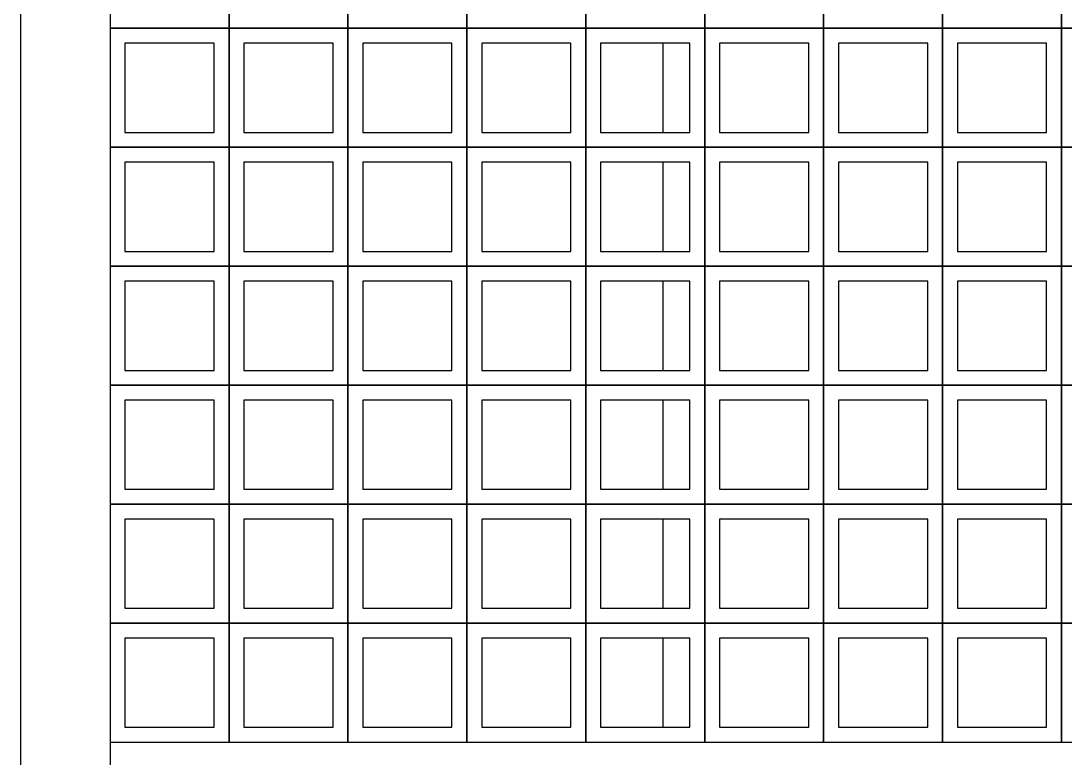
# Model space of a CAD drawing. Header units: millimetres. Extents: x -4228 to 27092, y -6721 to 984.
# Drawn here: x 7492.6 to 7668.2, y -6592.1 to -6468.2 of the extents above; entities that cross this region are included whole.
import ezdxf

# ---------------------------------------------------------------- set-up
doc = ezdxf.new("R2010")
doc.units = ezdxf.units.MM
doc.header["$LTSCALE"] = 50
doc.layers.add('cobogo', color=7, linetype='Continuous')
doc.layers.add('PAREDES3', color=2, linetype='Continuous')

msp = doc.modelspace()

# ---------------------------------------------------------------- linework, layer by layer
at = {"layer": 'cobogo', "color": 3, "linetype": 'Continuous', "lineweight": 30}
for points in [[(7507.6, -6469.46), (7527.6, -6469.46), (7527.6, -6449.46), (7507.6, -6449.46)], [(7507.6, -6469.46), (7527.6, -6469.46), (7527.6, -6449.46), (7507.6, -6449.46)], [(7507.6, -6469.46), (7527.6, -6469.46), (7527.6, -6449.46), (7507.6, -6449.46)], [(7507.6, -6469.46), (7527.6, -6469.46), (7527.6, -6449.46), (7507.6, -6449.46)], [(7527.6, -6469.46), (7547.6, -6469.46), (7547.6, -6449.46), (7527.6, -6449.46)], [(7527.6, -6469.46), (7547.6, -6469.46), (7547.6, -6449.46), (7527.6, -6449.46)], [(7527.6, -6469.46), (7547.6, -6469.46), (7547.6, -6449.46), (7527.6, -6449.46)], [(7527.6, -6469.46), (7547.6, -6469.46), (7547.6, -6449.46), (7527.6, -6449.46)], [(7547.6, -6469.46), (7567.6, -6469.46), (7567.6, -6449.46), (7547.6, -6449.46)], [(7547.6, -6469.46), (7567.6, -6469.46), (7567.6, -6449.46), (7547.6, -6449.46)], [(7547.6, -6469.46), (7567.6, -6469.46), (7567.6, -6449.46), (7547.6, -6449.46)], [(7547.6, -6469.46), (7567.6, -6469.46), (7567.6, -6449.46), (7547.6, -6449.46)], [(7567.6, -6469.46), (7587.6, -6469.46), (7587.6, -6449.46), (7567.6, -6449.46)], [(7567.6, -6469.46), (7587.6, -6469.46), (7587.6, -6449.46), (7567.6, -6449.46)], [(7567.6, -6469.46), (7587.6, -6469.46), (7587.6, -6449.46), (7567.6, -6449.46)], [(7567.6, -6469.46), (7587.6, -6469.46), (7587.6, -6449.46), (7567.6, -6449.46)], [(7587.6, -6469.46), (7607.6, -6469.46), (7607.6, -6449.46), (7587.6, -6449.46)], [(7587.6, -6469.46), (7607.6, -6469.46), (7607.6, -6449.46), (7587.6, -6449.46)], [(7587.6, -6469.46), (7607.6, -6469.46), (7607.6, -6449.46), (7587.6, -6449.46)], [(7587.6, -6469.46), (7607.6, -6469.46), (7607.6, -6449.46), (7587.6, -6449.46)], [(7607.6, -6469.46), (7627.6, -6469.46), (7627.6, -6449.46), (7607.6, -6449.46)], [(7607.6, -6469.46), (7627.6, -6469.46), (7627.6, -6449.46), (7607.6, -6449.46)], [(7607.6, -6469.46), (7627.6, -6469.46), (7627.6, -6449.46), (7607.6, -6449.46)], [(7607.6, -6469.46), (7627.6, -6469.46), (7627.6, -6449.46), (7607.6, -6449.46)], [(7627.6, -6469.46), (7647.6, -6469.46), (7647.6, -6449.46), (7627.6, -6449.46)], [(7627.6, -6469.46), (7647.6, -6469.46), (7647.6, -6449.46), (7627.6, -6449.46)], [(7627.6, -6469.46), (7647.6, -6469.46), (7647.6, -6449.46), (7627.6, -6449.46)], [(7627.6, -6469.46), (7647.6, -6469.46), (7647.6, -6449.46), (7627.6, -6449.46)], [(7647.6, -6469.46), (7667.6, -6469.46), (7667.6, -6449.46), (7647.6, -6449.46)], [(7647.6, -6469.46), (7667.6, -6469.46), (7667.6, -6449.46), (7647.6, -6449.46)], [(7647.6, -6469.46), (7667.6, -6469.46), (7667.6, -6449.46), (7647.6, -6449.46)], [(7647.6, -6469.46), (7667.6, -6469.46), (7667.6, -6449.46), (7647.6, -6449.46)], [(7667.6, -6469.46), (7687.6, -6469.46), (7687.6, -6449.46), (7667.6, -6449.46)], [(7667.6, -6469.46), (7687.6, -6469.46), (7687.6, -6449.46), (7667.6, -6449.46)], [(7667.6, -6469.46), (7687.6, -6469.46), (7687.6, -6449.46), (7667.6, -6449.46)], [(7667.6, -6469.46), (7687.6, -6469.46), (7687.6, -6449.46), (7667.6, -6449.46)], [(7507.6, -6489.46), (7527.6, -6489.46), (7527.6, -6469.46), (7507.6, -6469.46)], [(7507.6, -6489.46), (7527.6, -6489.46), (7527.6, -6469.46), (7507.6, -6469.46)], [(7507.6, -6489.46), (7527.6, -6489.46), (7527.6, -6469.46), (7507.6, -6469.46)], [(7507.6, -6489.46), (7527.6, -6489.46), (7527.6, -6469.46), (7507.6, -6469.46)], [(7527.6, -6489.46), (7547.6, -6489.46), (7547.6, -6469.46), (7527.6, -6469.46)], [(7527.6, -6489.46), (7547.6, -6489.46), (7547.6, -6469.46), (7527.6, -6469.46)], [(7527.6, -6489.46), (7547.6, -6489.46), (7547.6, -6469.46), (7527.6, -6469.46)], [(7527.6, -6489.46), (7547.6, -6489.46), (7547.6, -6469.46), (7527.6, -6469.46)], [(7547.6, -6489.46), (7567.6, -6489.46), (7567.6, -6469.46), (7547.6, -6469.46)], [(7547.6, -6489.46), (7567.6, -6489.46), (7567.6, -6469.46), (7547.6, -6469.46)], [(7547.6, -6489.46), (7567.6, -6489.46), (7567.6, -6469.46), (7547.6, -6469.46)], [(7547.6, -6489.46), (7567.6, -6489.46), (7567.6, -6469.46), (7547.6, -6469.46)], [(7567.6, -6489.46), (7587.6, -6489.46), (7587.6, -6469.46), (7567.6, -6469.46)], [(7567.6, -6489.46), (7587.6, -6489.46), (7587.6, -6469.46), (7567.6, -6469.46)], [(7567.6, -6489.46), (7587.6, -6489.46), (7587.6, -6469.46), (7567.6, -6469.46)], [(7567.6, -6489.46), (7587.6, -6489.46), (7587.6, -6469.46), (7567.6, -6469.46)], [(7587.6, -6489.46), (7607.6, -6489.46), (7607.6, -6469.46), (7587.6, -6469.46)], [(7587.6, -6489.46), (7607.6, -6489.46), (7607.6, -6469.46), (7587.6, -6469.46)], [(7587.6, -6489.46), (7607.6, -6489.46), (7607.6, -6469.46), (7587.6, -6469.46)], [(7587.6, -6489.46), (7607.6, -6489.46), (7607.6, -6469.46), (7587.6, -6469.46)], [(7607.6, -6489.46), (7627.6, -6489.46), (7627.6, -6469.46), (7607.6, -6469.46)], [(7607.6, -6489.46), (7627.6, -6489.46), (7627.6, -6469.46), (7607.6, -6469.46)], [(7607.6, -6489.46), (7627.6, -6489.46), (7627.6, -6469.46), (7607.6, -6469.46)], [(7607.6, -6489.46), (7627.6, -6489.46), (7627.6, -6469.46), (7607.6, -6469.46)], [(7627.6, -6489.46), (7647.6, -6489.46), (7647.6, -6469.46), (7627.6, -6469.46)], [(7627.6, -6489.46), (7647.6, -6489.46), (7647.6, -6469.46), (7627.6, -6469.46)], [(7627.6, -6489.46), (7647.6, -6489.46), (7647.6, -6469.46), (7627.6, -6469.46)], [(7627.6, -6489.46), (7647.6, -6489.46), (7647.6, -6469.46), (7627.6, -6469.46)], [(7647.6, -6489.46), (7667.6, -6489.46), (7667.6, -6469.46), (7647.6, -6469.46)], [(7647.6, -6489.46), (7667.6, -6489.46), (7667.6, -6469.46), (7647.6, -6469.46)], [(7647.6, -6489.46), (7667.6, -6489.46), (7667.6, -6469.46), (7647.6, -6469.46)], [(7647.6, -6489.46), (7667.6, -6489.46), (7667.6, -6469.46), (7647.6, -6469.46)], [(7667.6, -6489.46), (7687.6, -6489.46), (7687.6, -6469.46), (7667.6, -6469.46)], [(7667.6, -6489.46), (7687.6, -6489.46), (7687.6, -6469.46), (7667.6, -6469.46)], [(7667.6, -6489.46), (7687.6, -6489.46), (7687.6, -6469.46), (7667.6, -6469.46)], [(7667.6, -6489.46), (7687.6, -6489.46), (7687.6, -6469.46), (7667.6, -6469.46)], [(7507.6, -6509.46), (7527.6, -6509.46), (7527.6, -6489.46), (7507.6, -6489.46)], [(7507.6, -6509.46), (7527.6, -6509.46), (7527.6, -6489.46), (7507.6, -6489.46)], [(7507.6, -6509.46), (7527.6, -6509.46), (7527.6, -6489.46), (7507.6, -6489.46)], [(7507.6, -6509.46), (7527.6, -6509.46), (7527.6, -6489.46), (7507.6, -6489.46)], [(7527.6, -6509.46), (7547.6, -6509.46), (7547.6, -6489.46), (7527.6, -6489.46)], [(7527.6, -6509.46), (7547.6, -6509.46), (7547.6, -6489.46), (7527.6, -6489.46)], [(7527.6, -6509.46), (7547.6, -6509.46), (7547.6, -6489.46), (7527.6, -6489.46)], [(7527.6, -6509.46), (7547.6, -6509.46), (7547.6, -6489.46), (7527.6, -6489.46)], [(7547.6, -6509.46), (7567.6, -6509.46), (7567.6, -6489.46), (7547.6, -6489.46)], [(7547.6, -6509.46), (7567.6, -6509.46), (7567.6, -6489.46), (7547.6, -6489.46)], [(7547.6, -6509.46), (7567.6, -6509.46), (7567.6, -6489.46), (7547.6, -6489.46)], [(7547.6, -6509.46), (7567.6, -6509.46), (7567.6, -6489.46), (7547.6, -6489.46)], [(7567.6, -6509.46), (7587.6, -6509.46), (7587.6, -6489.46), (7567.6, -6489.46)], [(7567.6, -6509.46), (7587.6, -6509.46), (7587.6, -6489.46), (7567.6, -6489.46)], [(7567.6, -6509.46), (7587.6, -6509.46), (7587.6, -6489.46), (7567.6, -6489.46)], [(7567.6, -6509.46), (7587.6, -6509.46), (7587.6, -6489.46), (7567.6, -6489.46)], [(7587.6, -6509.46), (7607.6, -6509.46), (7607.6, -6489.46), (7587.6, -6489.46)], [(7587.6, -6509.46), (7607.6, -6509.46), (7607.6, -6489.46), (7587.6, -6489.46)], [(7587.6, -6509.46), (7607.6, -6509.46), (7607.6, -6489.46), (7587.6, -6489.46)], [(7587.6, -6509.46), (7607.6, -6509.46), (7607.6, -6489.46), (7587.6, -6489.46)], [(7607.6, -6509.46), (7627.6, -6509.46), (7627.6, -6489.46), (7607.6, -6489.46)], [(7607.6, -6509.46), (7627.6, -6509.46), (7627.6, -6489.46), (7607.6, -6489.46)], [(7607.6, -6509.46), (7627.6, -6509.46), (7627.6, -6489.46), (7607.6, -6489.46)], [(7607.6, -6509.46), (7627.6, -6509.46), (7627.6, -6489.46), (7607.6, -6489.46)], [(7627.6, -6509.46), (7647.6, -6509.46), (7647.6, -6489.46), (7627.6, -6489.46)], [(7627.6, -6509.46), (7647.6, -6509.46), (7647.6, -6489.46), (7627.6, -6489.46)], [(7627.6, -6509.46), (7647.6, -6509.46), (7647.6, -6489.46), (7627.6, -6489.46)], [(7627.6, -6509.46), (7647.6, -6509.46), (7647.6, -6489.46), (7627.6, -6489.46)], [(7647.6, -6509.46), (7667.6, -6509.46), (7667.6, -6489.46), (7647.6, -6489.46)], [(7647.6, -6509.46), (7667.6, -6509.46), (7667.6, -6489.46), (7647.6, -6489.46)], [(7647.6, -6509.46), (7667.6, -6509.46), (7667.6, -6489.46), (7647.6, -6489.46)], [(7647.6, -6509.46), (7667.6, -6509.46), (7667.6, -6489.46), (7647.6, -6489.46)], [(7667.6, -6509.46), (7687.6, -6509.46), (7687.6, -6489.46), (7667.6, -6489.46)], [(7667.6, -6509.46), (7687.6, -6509.46), (7687.6, -6489.46), (7667.6, -6489.46)], [(7667.6, -6509.46), (7687.6, -6509.46), (7687.6, -6489.46), (7667.6, -6489.46)], [(7667.6, -6509.46), (7687.6, -6509.46), (7687.6, -6489.46), (7667.6, -6489.46)], [(7507.6, -6529.46), (7527.6, -6529.46), (7527.6, -6509.46), (7507.6, -6509.46)], [(7507.6, -6529.46), (7527.6, -6529.46), (7527.6, -6509.46), (7507.6, -6509.46)], [(7507.6, -6529.46), (7527.6, -6529.46), (7527.6, -6509.46), (7507.6, -6509.46)], [(7507.6, -6529.46), (7527.6, -6529.46), (7527.6, -6509.46), (7507.6, -6509.46)], [(7527.6, -6529.46), (7547.6, -6529.46), (7547.6, -6509.46), (7527.6, -6509.46)], [(7527.6, -6529.46), (7547.6, -6529.46), (7547.6, -6509.46), (7527.6, -6509.46)], [(7527.6, -6529.46), (7547.6, -6529.46), (7547.6, -6509.46), (7527.6, -6509.46)], [(7527.6, -6529.46), (7547.6, -6529.46), (7547.6, -6509.46), (7527.6, -6509.46)], [(7547.6, -6529.46), (7567.6, -6529.46), (7567.6, -6509.46), (7547.6, -6509.46)], [(7547.6, -6529.46), (7567.6, -6529.46), (7567.6, -6509.46), (7547.6, -6509.46)], [(7547.6, -6529.46), (7567.6, -6529.46), (7567.6, -6509.46), (7547.6, -6509.46)], [(7547.6, -6529.46), (7567.6, -6529.46), (7567.6, -6509.46), (7547.6, -6509.46)], [(7567.6, -6529.46), (7587.6, -6529.46), (7587.6, -6509.46), (7567.6, -6509.46)], [(7567.6, -6529.46), (7587.6, -6529.46), (7587.6, -6509.46), (7567.6, -6509.46)], [(7567.6, -6529.46), (7587.6, -6529.46), (7587.6, -6509.46), (7567.6, -6509.46)], [(7567.6, -6529.46), (7587.6, -6529.46), (7587.6, -6509.46), (7567.6, -6509.46)], [(7587.6, -6529.46), (7607.6, -6529.46), (7607.6, -6509.46), (7587.6, -6509.46)], [(7587.6, -6529.46), (7607.6, -6529.46), (7607.6, -6509.46), (7587.6, -6509.46)], [(7587.6, -6529.46), (7607.6, -6529.46), (7607.6, -6509.46), (7587.6, -6509.46)], [(7587.6, -6529.46), (7607.6, -6529.46), (7607.6, -6509.46), (7587.6, -6509.46)], [(7607.6, -6529.46), (7627.6, -6529.46), (7627.6, -6509.46), (7607.6, -6509.46)], [(7607.6, -6529.46), (7627.6, -6529.46), (7627.6, -6509.46), (7607.6, -6509.46)], [(7607.6, -6529.46), (7627.6, -6529.46), (7627.6, -6509.46), (7607.6, -6509.46)], [(7607.6, -6529.46), (7627.6, -6529.46), (7627.6, -6509.46), (7607.6, -6509.46)], [(7627.6, -6529.46), (7647.6, -6529.46), (7647.6, -6509.46), (7627.6, -6509.46)], [(7627.6, -6529.46), (7647.6, -6529.46), (7647.6, -6509.46), (7627.6, -6509.46)], [(7627.6, -6529.46), (7647.6, -6529.46), (7647.6, -6509.46), (7627.6, -6509.46)], [(7627.6, -6529.46), (7647.6, -6529.46), (7647.6, -6509.46), (7627.6, -6509.46)], [(7647.6, -6529.46), (7667.6, -6529.46), (7667.6, -6509.46), (7647.6, -6509.46)], [(7647.6, -6529.46), (7667.6, -6529.46), (7667.6, -6509.46), (7647.6, -6509.46)], [(7647.6, -6529.46), (7667.6, -6529.46), (7667.6, -6509.46), (7647.6, -6509.46)], [(7647.6, -6529.46), (7667.6, -6529.46), (7667.6, -6509.46), (7647.6, -6509.46)], [(7667.6, -6529.46), (7687.6, -6529.46), (7687.6, -6509.46), (7667.6, -6509.46)], [(7667.6, -6529.46), (7687.6, -6529.46), (7687.6, -6509.46), (7667.6, -6509.46)], [(7667.6, -6529.46), (7687.6, -6529.46), (7687.6, -6509.46), (7667.6, -6509.46)], [(7667.6, -6529.46), (7687.6, -6529.46), (7687.6, -6509.46), (7667.6, -6509.46)], [(7507.6, -6549.46), (7527.6, -6549.46), (7527.6, -6529.46), (7507.6, -6529.46)], [(7507.6, -6549.46), (7527.6, -6549.46), (7527.6, -6529.46), (7507.6, -6529.46)], [(7507.6, -6549.46), (7527.6, -6549.46), (7527.6, -6529.46), (7507.6, -6529.46)], [(7507.6, -6549.46), (7527.6, -6549.46), (7527.6, -6529.46), (7507.6, -6529.46)], [(7527.6, -6549.46), (7547.6, -6549.46), (7547.6, -6529.46), (7527.6, -6529.46)], [(7527.6, -6549.46), (7547.6, -6549.46), (7547.6, -6529.46), (7527.6, -6529.46)], [(7527.6, -6549.46), (7547.6, -6549.46), (7547.6, -6529.46), (7527.6, -6529.46)], [(7527.6, -6549.46), (7547.6, -6549.46), (7547.6, -6529.46), (7527.6, -6529.46)], [(7547.6, -6549.46), (7567.6, -6549.46), (7567.6, -6529.46), (7547.6, -6529.46)], [(7547.6, -6549.46), (7567.6, -6549.46), (7567.6, -6529.46), (7547.6, -6529.46)], [(7547.6, -6549.46), (7567.6, -6549.46), (7567.6, -6529.46), (7547.6, -6529.46)], [(7547.6, -6549.46), (7567.6, -6549.46), (7567.6, -6529.46), (7547.6, -6529.46)], [(7567.6, -6549.46), (7587.6, -6549.46), (7587.6, -6529.46), (7567.6, -6529.46)], [(7567.6, -6549.46), (7587.6, -6549.46), (7587.6, -6529.46), (7567.6, -6529.46)], [(7567.6, -6549.46), (7587.6, -6549.46), (7587.6, -6529.46), (7567.6, -6529.46)], [(7567.6, -6549.46), (7587.6, -6549.46), (7587.6, -6529.46), (7567.6, -6529.46)], [(7587.6, -6549.46), (7607.6, -6549.46), (7607.6, -6529.46), (7587.6, -6529.46)], [(7587.6, -6549.46), (7607.6, -6549.46), (7607.6, -6529.46), (7587.6, -6529.46)], [(7587.6, -6549.46), (7607.6, -6549.46), (7607.6, -6529.46), (7587.6, -6529.46)], [(7587.6, -6549.46), (7607.6, -6549.46), (7607.6, -6529.46), (7587.6, -6529.46)], [(7607.6, -6549.46), (7627.6, -6549.46), (7627.6, -6529.46), (7607.6, -6529.46)], [(7607.6, -6549.46), (7627.6, -6549.46), (7627.6, -6529.46), (7607.6, -6529.46)], [(7607.6, -6549.46), (7627.6, -6549.46), (7627.6, -6529.46), (7607.6, -6529.46)], [(7607.6, -6549.46), (7627.6, -6549.46), (7627.6, -6529.46), (7607.6, -6529.46)], [(7627.6, -6549.46), (7647.6, -6549.46), (7647.6, -6529.46), (7627.6, -6529.46)], [(7627.6, -6549.46), (7647.6, -6549.46), (7647.6, -6529.46), (7627.6, -6529.46)], [(7627.6, -6549.46), (7647.6, -6549.46), (7647.6, -6529.46), (7627.6, -6529.46)], [(7627.6, -6549.46), (7647.6, -6549.46), (7647.6, -6529.46), (7627.6, -6529.46)], [(7647.6, -6549.46), (7667.6, -6549.46), (7667.6, -6529.46), (7647.6, -6529.46)], [(7647.6, -6549.46), (7667.6, -6549.46), (7667.6, -6529.46), (7647.6, -6529.46)], [(7647.6, -6549.46), (7667.6, -6549.46), (7667.6, -6529.46), (7647.6, -6529.46)], [(7647.6, -6549.46), (7667.6, -6549.46), (7667.6, -6529.46), (7647.6, -6529.46)], [(7667.6, -6549.46), (7687.6, -6549.46), (7687.6, -6529.46), (7667.6, -6529.46)], [(7667.6, -6549.46), (7687.6, -6549.46), (7687.6, -6529.46), (7667.6, -6529.46)], [(7667.6, -6549.46), (7687.6, -6549.46), (7687.6, -6529.46), (7667.6, -6529.46)], [(7667.6, -6549.46), (7687.6, -6549.46), (7687.6, -6529.46), (7667.6, -6529.46)], [(7507.6, -6569.46), (7527.6, -6569.46), (7527.6, -6549.46), (7507.6, -6549.46)], [(7507.6, -6569.46), (7527.6, -6569.46), (7527.6, -6549.46), (7507.6, -6549.46)], [(7507.6, -6569.46), (7527.6, -6569.46), (7527.6, -6549.46), (7507.6, -6549.46)], [(7507.6, -6569.46), (7527.6, -6569.46), (7527.6, -6549.46), (7507.6, -6549.46)], [(7527.6, -6569.46), (7547.6, -6569.46), (7547.6, -6549.46), (7527.6, -6549.46)], [(7527.6, -6569.46), (7547.6, -6569.46), (7547.6, -6549.46), (7527.6, -6549.46)], [(7527.6, -6569.46), (7547.6, -6569.46), (7547.6, -6549.46), (7527.6, -6549.46)], [(7527.6, -6569.46), (7547.6, -6569.46), (7547.6, -6549.46), (7527.6, -6549.46)], [(7547.6, -6569.46), (7567.6, -6569.46), (7567.6, -6549.46), (7547.6, -6549.46)], [(7547.6, -6569.46), (7567.6, -6569.46), (7567.6, -6549.46), (7547.6, -6549.46)], [(7547.6, -6569.46), (7567.6, -6569.46), (7567.6, -6549.46), (7547.6, -6549.46)], [(7547.6, -6569.46), (7567.6, -6569.46), (7567.6, -6549.46), (7547.6, -6549.46)], [(7567.6, -6569.46), (7587.6, -6569.46), (7587.6, -6549.46), (7567.6, -6549.46)], [(7567.6, -6569.46), (7587.6, -6569.46), (7587.6, -6549.46), (7567.6, -6549.46)], [(7567.6, -6569.46), (7587.6, -6569.46), (7587.6, -6549.46), (7567.6, -6549.46)], [(7567.6, -6569.46), (7587.6, -6569.46), (7587.6, -6549.46), (7567.6, -6549.46)], [(7587.6, -6569.46), (7607.6, -6569.46), (7607.6, -6549.46), (7587.6, -6549.46)], [(7587.6, -6569.46), (7607.6, -6569.46), (7607.6, -6549.46), (7587.6, -6549.46)], [(7587.6, -6569.46), (7607.6, -6569.46), (7607.6, -6549.46), (7587.6, -6549.46)], [(7587.6, -6569.46), (7607.6, -6569.46), (7607.6, -6549.46), (7587.6, -6549.46)], [(7607.6, -6569.46), (7627.6, -6569.46), (7627.6, -6549.46), (7607.6, -6549.46)], [(7607.6, -6569.46), (7627.6, -6569.46), (7627.6, -6549.46), (7607.6, -6549.46)], [(7607.6, -6569.46), (7627.6, -6569.46), (7627.6, -6549.46), (7607.6, -6549.46)], [(7607.6, -6569.46), (7627.6, -6569.46), (7627.6, -6549.46), (7607.6, -6549.46)], [(7627.6, -6569.46), (7647.6, -6569.46), (7647.6, -6549.46), (7627.6, -6549.46)], [(7627.6, -6569.46), (7647.6, -6569.46), (7647.6, -6549.46), (7627.6, -6549.46)], [(7627.6, -6569.46), (7647.6, -6569.46), (7647.6, -6549.46), (7627.6, -6549.46)], [(7627.6, -6569.46), (7647.6, -6569.46), (7647.6, -6549.46), (7627.6, -6549.46)], [(7647.6, -6569.46), (7667.6, -6569.46), (7667.6, -6549.46), (7647.6, -6549.46)], [(7647.6, -6569.46), (7667.6, -6569.46), (7667.6, -6549.46), (7647.6, -6549.46)], [(7647.6, -6569.46), (7667.6, -6569.46), (7667.6, -6549.46), (7647.6, -6549.46)], [(7647.6, -6569.46), (7667.6, -6569.46), (7667.6, -6549.46), (7647.6, -6549.46)], [(7667.6, -6569.46), (7687.6, -6569.46), (7687.6, -6549.46), (7667.6, -6549.46)], [(7667.6, -6569.46), (7687.6, -6569.46), (7687.6, -6549.46), (7667.6, -6549.46)], [(7667.6, -6569.46), (7687.6, -6569.46), (7687.6, -6549.46), (7667.6, -6549.46)], [(7667.6, -6569.46), (7687.6, -6569.46), (7687.6, -6549.46), (7667.6, -6549.46)], [(7507.6, -6589.46), (7527.6, -6589.46), (7527.6, -6569.46), (7507.6, -6569.46)], [(7507.6, -6589.46), (7527.6, -6589.46), (7527.6, -6569.46), (7507.6, -6569.46)], [(7507.6, -6589.46), (7527.6, -6589.46), (7527.6, -6569.46), (7507.6, -6569.46)], [(7507.6, -6589.46), (7527.6, -6589.46), (7527.6, -6569.46), (7507.6, -6569.46)], [(7527.6, -6589.46), (7547.6, -6589.46), (7547.6, -6569.46), (7527.6, -6569.46)], [(7527.6, -6589.46), (7547.6, -6589.46), (7547.6, -6569.46), (7527.6, -6569.46)], [(7527.6, -6589.46), (7547.6, -6589.46), (7547.6, -6569.46), (7527.6, -6569.46)], [(7527.6, -6589.46), (7547.6, -6589.46), (7547.6, -6569.46), (7527.6, -6569.46)], [(7547.6, -6589.46), (7567.6, -6589.46), (7567.6, -6569.46), (7547.6, -6569.46)], [(7547.6, -6589.46), (7567.6, -6589.46), (7567.6, -6569.46), (7547.6, -6569.46)], [(7547.6, -6589.46), (7567.6, -6589.46), (7567.6, -6569.46), (7547.6, -6569.46)], [(7547.6, -6589.46), (7567.6, -6589.46), (7567.6, -6569.46), (7547.6, -6569.46)], [(7567.6, -6589.46), (7587.6, -6589.46), (7587.6, -6569.46), (7567.6, -6569.46)], [(7567.6, -6589.46), (7587.6, -6589.46), (7587.6, -6569.46), (7567.6, -6569.46)], [(7567.6, -6589.46), (7587.6, -6589.46), (7587.6, -6569.46), (7567.6, -6569.46)], [(7567.6, -6589.46), (7587.6, -6589.46), (7587.6, -6569.46), (7567.6, -6569.46)], [(7587.6, -6589.46), (7607.6, -6589.46), (7607.6, -6569.46), (7587.6, -6569.46)], [(7587.6, -6589.46), (7607.6, -6589.46), (7607.6, -6569.46), (7587.6, -6569.46)], [(7587.6, -6589.46), (7607.6, -6589.46), (7607.6, -6569.46), (7587.6, -6569.46)], [(7587.6, -6589.46), (7607.6, -6589.46), (7607.6, -6569.46), (7587.6, -6569.46)], [(7607.6, -6589.46), (7627.6, -6589.46), (7627.6, -6569.46), (7607.6, -6569.46)], [(7607.6, -6589.46), (7627.6, -6589.46), (7627.6, -6569.46), (7607.6, -6569.46)], [(7607.6, -6589.46), (7627.6, -6589.46), (7627.6, -6569.46), (7607.6, -6569.46)], [(7607.6, -6589.46), (7627.6, -6589.46), (7627.6, -6569.46), (7607.6, -6569.46)], [(7627.6, -6589.46), (7647.6, -6589.46), (7647.6, -6569.46), (7627.6, -6569.46)], [(7627.6, -6589.46), (7647.6, -6589.46), (7647.6, -6569.46), (7627.6, -6569.46)], [(7627.6, -6589.46), (7647.6, -6589.46), (7647.6, -6569.46), (7627.6, -6569.46)], [(7627.6, -6589.46), (7647.6, -6589.46), (7647.6, -6569.46), (7627.6, -6569.46)], [(7647.6, -6589.46), (7667.6, -6589.46), (7667.6, -6569.46), (7647.6, -6569.46)], [(7647.6, -6589.46), (7667.6, -6589.46), (7667.6, -6569.46), (7647.6, -6569.46)], [(7647.6, -6589.46), (7667.6, -6589.46), (7667.6, -6569.46), (7647.6, -6569.46)], [(7647.6, -6589.46), (7667.6, -6589.46), (7667.6, -6569.46), (7647.6, -6569.46)], [(7667.6, -6589.46), (7687.6, -6589.46), (7687.6, -6569.46), (7667.6, -6569.46)], [(7667.6, -6589.46), (7687.6, -6589.46), (7687.6, -6569.46), (7667.6, -6569.46)], [(7667.6, -6589.46), (7687.6, -6589.46), (7687.6, -6569.46), (7667.6, -6569.46)], [(7667.6, -6589.46), (7687.6, -6589.46), (7687.6, -6569.46), (7667.6, -6569.46)]]:
    msp.add_lwpolyline(points, close=True, dxfattribs=at)
at = {"layer": 'cobogo', "linetype": 'Continuous', "lineweight": 30}
for points in [[(7510.1, -6486.96), (7525.1, -6486.96), (7525.1, -6471.96), (7510.1, -6471.96)], [(7510.1, -6486.96), (7525.1, -6486.96), (7525.1, -6471.96), (7510.1, -6471.96)], [(7510.1, -6486.96), (7525.1, -6486.96), (7525.1, -6471.96), (7510.1, -6471.96)], [(7510.1, -6486.96), (7525.1, -6486.96), (7525.1, -6471.96), (7510.1, -6471.96)], [(7530.1, -6486.96), (7545.1, -6486.96), (7545.1, -6471.96), (7530.1, -6471.96)], [(7530.1, -6486.96), (7545.1, -6486.96), (7545.1, -6471.96), (7530.1, -6471.96)], [(7530.1, -6486.96), (7545.1, -6486.96), (7545.1, -6471.96), (7530.1, -6471.96)], [(7530.1, -6486.96), (7545.1, -6486.96), (7545.1, -6471.96), (7530.1, -6471.96)], [(7550.1, -6486.96), (7565.1, -6486.96), (7565.1, -6471.96), (7550.1, -6471.96)], [(7550.1, -6486.96), (7565.1, -6486.96), (7565.1, -6471.96), (7550.1, -6471.96)], [(7550.1, -6486.96), (7565.1, -6486.96), (7565.1, -6471.96), (7550.1, -6471.96)], [(7550.1, -6486.96), (7565.1, -6486.96), (7565.1, -6471.96), (7550.1, -6471.96)], [(7570.1, -6486.96), (7585.1, -6486.96), (7585.1, -6471.96), (7570.1, -6471.96)], [(7570.1, -6486.96), (7585.1, -6486.96), (7585.1, -6471.96), (7570.1, -6471.96)], [(7570.1, -6486.96), (7585.1, -6486.96), (7585.1, -6471.96), (7570.1, -6471.96)], [(7570.1, -6486.96), (7585.1, -6486.96), (7585.1, -6471.96), (7570.1, -6471.96)], [(7590.1, -6486.96), (7605.1, -6486.96), (7605.1, -6471.96), (7590.1, -6471.96)], [(7590.1, -6486.96), (7605.1, -6486.96), (7605.1, -6471.96), (7590.1, -6471.96)], [(7590.1, -6486.96), (7605.1, -6486.96), (7605.1, -6471.96), (7590.1, -6471.96)], [(7590.1, -6486.96), (7605.1, -6486.96), (7605.1, -6471.96), (7590.1, -6471.96)], [(7610.1, -6486.96), (7625.1, -6486.96), (7625.1, -6471.96), (7610.1, -6471.96)], [(7610.1, -6486.96), (7625.1, -6486.96), (7625.1, -6471.96), (7610.1, -6471.96)], [(7610.1, -6486.96), (7625.1, -6486.96), (7625.1, -6471.96), (7610.1, -6471.96)], [(7610.1, -6486.96), (7625.1, -6486.96), (7625.1, -6471.96), (7610.1, -6471.96)], [(7630.1, -6486.96), (7645.1, -6486.96), (7645.1, -6471.96), (7630.1, -6471.96)], [(7630.1, -6486.96), (7645.1, -6486.96), (7645.1, -6471.96), (7630.1, -6471.96)], [(7630.1, -6486.96), (7645.1, -6486.96), (7645.1, -6471.96), (7630.1, -6471.96)], [(7630.1, -6486.96), (7645.1, -6486.96), (7645.1, -6471.96), (7630.1, -6471.96)], [(7650.1, -6486.96), (7665.1, -6486.96), (7665.1, -6471.96), (7650.1, -6471.96)], [(7650.1, -6486.96), (7665.1, -6486.96), (7665.1, -6471.96), (7650.1, -6471.96)], [(7650.1, -6486.96), (7665.1, -6486.96), (7665.1, -6471.96), (7650.1, -6471.96)], [(7650.1, -6486.96), (7665.1, -6486.96), (7665.1, -6471.96), (7650.1, -6471.96)], [(7510.1, -6506.96), (7525.1, -6506.96), (7525.1, -6491.96), (7510.1, -6491.96)], [(7510.1, -6506.96), (7525.1, -6506.96), (7525.1, -6491.96), (7510.1, -6491.96)], [(7510.1, -6506.96), (7525.1, -6506.96), (7525.1, -6491.96), (7510.1, -6491.96)], [(7510.1, -6506.96), (7525.1, -6506.96), (7525.1, -6491.96), (7510.1, -6491.96)], [(7530.1, -6506.96), (7545.1, -6506.96), (7545.1, -6491.96), (7530.1, -6491.96)], [(7530.1, -6506.96), (7545.1, -6506.96), (7545.1, -6491.96), (7530.1, -6491.96)], [(7530.1, -6506.96), (7545.1, -6506.96), (7545.1, -6491.96), (7530.1, -6491.96)], [(7530.1, -6506.96), (7545.1, -6506.96), (7545.1, -6491.96), (7530.1, -6491.96)], [(7550.1, -6506.96), (7565.1, -6506.96), (7565.1, -6491.96), (7550.1, -6491.96)], [(7550.1, -6506.96), (7565.1, -6506.96), (7565.1, -6491.96), (7550.1, -6491.96)], [(7550.1, -6506.96), (7565.1, -6506.96), (7565.1, -6491.96), (7550.1, -6491.96)], [(7550.1, -6506.96), (7565.1, -6506.96), (7565.1, -6491.96), (7550.1, -6491.96)], [(7570.1, -6506.96), (7585.1, -6506.96), (7585.1, -6491.96), (7570.1, -6491.96)], [(7570.1, -6506.96), (7585.1, -6506.96), (7585.1, -6491.96), (7570.1, -6491.96)], [(7570.1, -6506.96), (7585.1, -6506.96), (7585.1, -6491.96), (7570.1, -6491.96)], [(7570.1, -6506.96), (7585.1, -6506.96), (7585.1, -6491.96), (7570.1, -6491.96)], [(7590.1, -6506.96), (7605.1, -6506.96), (7605.1, -6491.96), (7590.1, -6491.96)], [(7590.1, -6506.96), (7605.1, -6506.96), (7605.1, -6491.96), (7590.1, -6491.96)], [(7590.1, -6506.96), (7605.1, -6506.96), (7605.1, -6491.96), (7590.1, -6491.96)], [(7590.1, -6506.96), (7605.1, -6506.96), (7605.1, -6491.96), (7590.1, -6491.96)], [(7610.1, -6506.96), (7625.1, -6506.96), (7625.1, -6491.96), (7610.1, -6491.96)], [(7610.1, -6506.96), (7625.1, -6506.96), (7625.1, -6491.96), (7610.1, -6491.96)], [(7610.1, -6506.96), (7625.1, -6506.96), (7625.1, -6491.96), (7610.1, -6491.96)], [(7610.1, -6506.96), (7625.1, -6506.96), (7625.1, -6491.96), (7610.1, -6491.96)], [(7630.1, -6506.96), (7645.1, -6506.96), (7645.1, -6491.96), (7630.1, -6491.96)], [(7630.1, -6506.96), (7645.1, -6506.96), (7645.1, -6491.96), (7630.1, -6491.96)], [(7630.1, -6506.96), (7645.1, -6506.96), (7645.1, -6491.96), (7630.1, -6491.96)], [(7630.1, -6506.96), (7645.1, -6506.96), (7645.1, -6491.96), (7630.1, -6491.96)], [(7650.1, -6506.96), (7665.1, -6506.96), (7665.1, -6491.96), (7650.1, -6491.96)], [(7650.1, -6506.96), (7665.1, -6506.96), (7665.1, -6491.96), (7650.1, -6491.96)], [(7650.1, -6506.96), (7665.1, -6506.96), (7665.1, -6491.96), (7650.1, -6491.96)], [(7650.1, -6506.96), (7665.1, -6506.96), (7665.1, -6491.96), (7650.1, -6491.96)], [(7510.1, -6526.96), (7525.1, -6526.96), (7525.1, -6511.96), (7510.1, -6511.96)], [(7510.1, -6526.96), (7525.1, -6526.96), (7525.1, -6511.96), (7510.1, -6511.96)], [(7510.1, -6526.96), (7525.1, -6526.96), (7525.1, -6511.96), (7510.1, -6511.96)], [(7510.1, -6526.96), (7525.1, -6526.96), (7525.1, -6511.96), (7510.1, -6511.96)], [(7530.1, -6526.96), (7545.1, -6526.96), (7545.1, -6511.96), (7530.1, -6511.96)], [(7530.1, -6526.96), (7545.1, -6526.96), (7545.1, -6511.96), (7530.1, -6511.96)], [(7530.1, -6526.96), (7545.1, -6526.96), (7545.1, -6511.96), (7530.1, -6511.96)], [(7530.1, -6526.96), (7545.1, -6526.96), (7545.1, -6511.96), (7530.1, -6511.96)], [(7550.1, -6526.96), (7565.1, -6526.96), (7565.1, -6511.96), (7550.1, -6511.96)], [(7550.1, -6526.96), (7565.1, -6526.96), (7565.1, -6511.96), (7550.1, -6511.96)], [(7550.1, -6526.96), (7565.1, -6526.96), (7565.1, -6511.96), (7550.1, -6511.96)], [(7550.1, -6526.96), (7565.1, -6526.96), (7565.1, -6511.96), (7550.1, -6511.96)], [(7570.1, -6526.96), (7585.1, -6526.96), (7585.1, -6511.96), (7570.1, -6511.96)], [(7570.1, -6526.96), (7585.1, -6526.96), (7585.1, -6511.96), (7570.1, -6511.96)], [(7570.1, -6526.96), (7585.1, -6526.96), (7585.1, -6511.96), (7570.1, -6511.96)], [(7570.1, -6526.96), (7585.1, -6526.96), (7585.1, -6511.96), (7570.1, -6511.96)], [(7590.1, -6526.96), (7605.1, -6526.96), (7605.1, -6511.96), (7590.1, -6511.96)], [(7590.1, -6526.96), (7605.1, -6526.96), (7605.1, -6511.96), (7590.1, -6511.96)], [(7590.1, -6526.96), (7605.1, -6526.96), (7605.1, -6511.96), (7590.1, -6511.96)], [(7590.1, -6526.96), (7605.1, -6526.96), (7605.1, -6511.96), (7590.1, -6511.96)], [(7610.1, -6526.96), (7625.1, -6526.96), (7625.1, -6511.96), (7610.1, -6511.96)], [(7610.1, -6526.96), (7625.1, -6526.96), (7625.1, -6511.96), (7610.1, -6511.96)], [(7610.1, -6526.96), (7625.1, -6526.96), (7625.1, -6511.96), (7610.1, -6511.96)], [(7610.1, -6526.96), (7625.1, -6526.96), (7625.1, -6511.96), (7610.1, -6511.96)], [(7630.1, -6526.96), (7645.1, -6526.96), (7645.1, -6511.96), (7630.1, -6511.96)], [(7630.1, -6526.96), (7645.1, -6526.96), (7645.1, -6511.96), (7630.1, -6511.96)], [(7630.1, -6526.96), (7645.1, -6526.96), (7645.1, -6511.96), (7630.1, -6511.96)], [(7630.1, -6526.96), (7645.1, -6526.96), (7645.1, -6511.96), (7630.1, -6511.96)], [(7650.1, -6526.96), (7665.1, -6526.96), (7665.1, -6511.96), (7650.1, -6511.96)], [(7650.1, -6526.96), (7665.1, -6526.96), (7665.1, -6511.96), (7650.1, -6511.96)], [(7650.1, -6526.96), (7665.1, -6526.96), (7665.1, -6511.96), (7650.1, -6511.96)], [(7650.1, -6526.96), (7665.1, -6526.96), (7665.1, -6511.96), (7650.1, -6511.96)], [(7510.1, -6546.96), (7525.1, -6546.96), (7525.1, -6531.96), (7510.1, -6531.96)], [(7510.1, -6546.96), (7525.1, -6546.96), (7525.1, -6531.96), (7510.1, -6531.96)], [(7510.1, -6546.96), (7525.1, -6546.96), (7525.1, -6531.96), (7510.1, -6531.96)], [(7510.1, -6546.96), (7525.1, -6546.96), (7525.1, -6531.96), (7510.1, -6531.96)], [(7530.1, -6546.96), (7545.1, -6546.96), (7545.1, -6531.96), (7530.1, -6531.96)], [(7530.1, -6546.96), (7545.1, -6546.96), (7545.1, -6531.96), (7530.1, -6531.96)], [(7530.1, -6546.96), (7545.1, -6546.96), (7545.1, -6531.96), (7530.1, -6531.96)], [(7530.1, -6546.96), (7545.1, -6546.96), (7545.1, -6531.96), (7530.1, -6531.96)], [(7550.1, -6546.96), (7565.1, -6546.96), (7565.1, -6531.96), (7550.1, -6531.96)], [(7550.1, -6546.96), (7565.1, -6546.96), (7565.1, -6531.96), (7550.1, -6531.96)], [(7550.1, -6546.96), (7565.1, -6546.96), (7565.1, -6531.96), (7550.1, -6531.96)], [(7550.1, -6546.96), (7565.1, -6546.96), (7565.1, -6531.96), (7550.1, -6531.96)], [(7570.1, -6546.96), (7585.1, -6546.96), (7585.1, -6531.96), (7570.1, -6531.96)], [(7570.1, -6546.96), (7585.1, -6546.96), (7585.1, -6531.96), (7570.1, -6531.96)], [(7570.1, -6546.96), (7585.1, -6546.96), (7585.1, -6531.96), (7570.1, -6531.96)], [(7570.1, -6546.96), (7585.1, -6546.96), (7585.1, -6531.96), (7570.1, -6531.96)], [(7590.1, -6546.96), (7605.1, -6546.96), (7605.1, -6531.96), (7590.1, -6531.96)], [(7590.1, -6546.96), (7605.1, -6546.96), (7605.1, -6531.96), (7590.1, -6531.96)], [(7590.1, -6546.96), (7605.1, -6546.96), (7605.1, -6531.96), (7590.1, -6531.96)], [(7590.1, -6546.96), (7605.1, -6546.96), (7605.1, -6531.96), (7590.1, -6531.96)], [(7610.1, -6546.96), (7625.1, -6546.96), (7625.1, -6531.96), (7610.1, -6531.96)], [(7610.1, -6546.96), (7625.1, -6546.96), (7625.1, -6531.96), (7610.1, -6531.96)], [(7610.1, -6546.96), (7625.1, -6546.96), (7625.1, -6531.96), (7610.1, -6531.96)], [(7610.1, -6546.96), (7625.1, -6546.96), (7625.1, -6531.96), (7610.1, -6531.96)], [(7630.1, -6546.96), (7645.1, -6546.96), (7645.1, -6531.96), (7630.1, -6531.96)], [(7630.1, -6546.96), (7645.1, -6546.96), (7645.1, -6531.96), (7630.1, -6531.96)], [(7630.1, -6546.96), (7645.1, -6546.96), (7645.1, -6531.96), (7630.1, -6531.96)], [(7630.1, -6546.96), (7645.1, -6546.96), (7645.1, -6531.96), (7630.1, -6531.96)], [(7650.1, -6546.96), (7665.1, -6546.96), (7665.1, -6531.96), (7650.1, -6531.96)], [(7650.1, -6546.96), (7665.1, -6546.96), (7665.1, -6531.96), (7650.1, -6531.96)], [(7650.1, -6546.96), (7665.1, -6546.96), (7665.1, -6531.96), (7650.1, -6531.96)], [(7650.1, -6546.96), (7665.1, -6546.96), (7665.1, -6531.96), (7650.1, -6531.96)], [(7510.1, -6566.96), (7525.1, -6566.96), (7525.1, -6551.96), (7510.1, -6551.96)], [(7510.1, -6566.96), (7525.1, -6566.96), (7525.1, -6551.96), (7510.1, -6551.96)], [(7510.1, -6566.96), (7525.1, -6566.96), (7525.1, -6551.96), (7510.1, -6551.96)], [(7510.1, -6566.96), (7525.1, -6566.96), (7525.1, -6551.96), (7510.1, -6551.96)], [(7530.1, -6566.96), (7545.1, -6566.96), (7545.1, -6551.96), (7530.1, -6551.96)], [(7530.1, -6566.96), (7545.1, -6566.96), (7545.1, -6551.96), (7530.1, -6551.96)], [(7530.1, -6566.96), (7545.1, -6566.96), (7545.1, -6551.96), (7530.1, -6551.96)], [(7530.1, -6566.96), (7545.1, -6566.96), (7545.1, -6551.96), (7530.1, -6551.96)], [(7550.1, -6566.96), (7565.1, -6566.96), (7565.1, -6551.96), (7550.1, -6551.96)], [(7550.1, -6566.96), (7565.1, -6566.96), (7565.1, -6551.96), (7550.1, -6551.96)], [(7550.1, -6566.96), (7565.1, -6566.96), (7565.1, -6551.96), (7550.1, -6551.96)], [(7550.1, -6566.96), (7565.1, -6566.96), (7565.1, -6551.96), (7550.1, -6551.96)], [(7570.1, -6566.96), (7585.1, -6566.96), (7585.1, -6551.96), (7570.1, -6551.96)], [(7570.1, -6566.96), (7585.1, -6566.96), (7585.1, -6551.96), (7570.1, -6551.96)], [(7570.1, -6566.96), (7585.1, -6566.96), (7585.1, -6551.96), (7570.1, -6551.96)], [(7570.1, -6566.96), (7585.1, -6566.96), (7585.1, -6551.96), (7570.1, -6551.96)], [(7590.1, -6566.96), (7605.1, -6566.96), (7605.1, -6551.96), (7590.1, -6551.96)], [(7590.1, -6566.96), (7605.1, -6566.96), (7605.1, -6551.96), (7590.1, -6551.96)], [(7590.1, -6566.96), (7605.1, -6566.96), (7605.1, -6551.96), (7590.1, -6551.96)], [(7590.1, -6566.96), (7605.1, -6566.96), (7605.1, -6551.96), (7590.1, -6551.96)], [(7610.1, -6566.96), (7625.1, -6566.96), (7625.1, -6551.96), (7610.1, -6551.96)], [(7610.1, -6566.96), (7625.1, -6566.96), (7625.1, -6551.96), (7610.1, -6551.96)], [(7610.1, -6566.96), (7625.1, -6566.96), (7625.1, -6551.96), (7610.1, -6551.96)], [(7610.1, -6566.96), (7625.1, -6566.96), (7625.1, -6551.96), (7610.1, -6551.96)], [(7630.1, -6566.96), (7645.1, -6566.96), (7645.1, -6551.96), (7630.1, -6551.96)], [(7630.1, -6566.96), (7645.1, -6566.96), (7645.1, -6551.96), (7630.1, -6551.96)], [(7630.1, -6566.96), (7645.1, -6566.96), (7645.1, -6551.96), (7630.1, -6551.96)], [(7630.1, -6566.96), (7645.1, -6566.96), (7645.1, -6551.96), (7630.1, -6551.96)], [(7650.1, -6566.96), (7665.1, -6566.96), (7665.1, -6551.96), (7650.1, -6551.96)], [(7650.1, -6566.96), (7665.1, -6566.96), (7665.1, -6551.96), (7650.1, -6551.96)], [(7650.1, -6566.96), (7665.1, -6566.96), (7665.1, -6551.96), (7650.1, -6551.96)], [(7650.1, -6566.96), (7665.1, -6566.96), (7665.1, -6551.96), (7650.1, -6551.96)], [(7510.1, -6586.96), (7525.1, -6586.96), (7525.1, -6571.96), (7510.1, -6571.96)], [(7510.1, -6586.96), (7525.1, -6586.96), (7525.1, -6571.96), (7510.1, -6571.96)], [(7510.1, -6586.96), (7525.1, -6586.96), (7525.1, -6571.96), (7510.1, -6571.96)], [(7510.1, -6586.96), (7525.1, -6586.96), (7525.1, -6571.96), (7510.1, -6571.96)], [(7530.1, -6586.96), (7545.1, -6586.96), (7545.1, -6571.96), (7530.1, -6571.96)], [(7530.1, -6586.96), (7545.1, -6586.96), (7545.1, -6571.96), (7530.1, -6571.96)], [(7530.1, -6586.96), (7545.1, -6586.96), (7545.1, -6571.96), (7530.1, -6571.96)], [(7530.1, -6586.96), (7545.1, -6586.96), (7545.1, -6571.96), (7530.1, -6571.96)], [(7550.1, -6586.96), (7565.1, -6586.96), (7565.1, -6571.96), (7550.1, -6571.96)], [(7550.1, -6586.96), (7565.1, -6586.96), (7565.1, -6571.96), (7550.1, -6571.96)], [(7550.1, -6586.96), (7565.1, -6586.96), (7565.1, -6571.96), (7550.1, -6571.96)], [(7550.1, -6586.96), (7565.1, -6586.96), (7565.1, -6571.96), (7550.1, -6571.96)], [(7570.1, -6586.96), (7585.1, -6586.96), (7585.1, -6571.96), (7570.1, -6571.96)], [(7570.1, -6586.96), (7585.1, -6586.96), (7585.1, -6571.96), (7570.1, -6571.96)], [(7570.1, -6586.96), (7585.1, -6586.96), (7585.1, -6571.96), (7570.1, -6571.96)], [(7570.1, -6586.96), (7585.1, -6586.96), (7585.1, -6571.96), (7570.1, -6571.96)], [(7590.1, -6586.96), (7605.1, -6586.96), (7605.1, -6571.96), (7590.1, -6571.96)], [(7590.1, -6586.96), (7605.1, -6586.96), (7605.1, -6571.96), (7590.1, -6571.96)], [(7590.1, -6586.96), (7605.1, -6586.96), (7605.1, -6571.96), (7590.1, -6571.96)], [(7590.1, -6586.96), (7605.1, -6586.96), (7605.1, -6571.96), (7590.1, -6571.96)], [(7610.1, -6586.96), (7625.1, -6586.96), (7625.1, -6571.96), (7610.1, -6571.96)], [(7610.1, -6586.96), (7625.1, -6586.96), (7625.1, -6571.96), (7610.1, -6571.96)], [(7610.1, -6586.96), (7625.1, -6586.96), (7625.1, -6571.96), (7610.1, -6571.96)], [(7610.1, -6586.96), (7625.1, -6586.96), (7625.1, -6571.96), (7610.1, -6571.96)], [(7630.1, -6586.96), (7645.1, -6586.96), (7645.1, -6571.96), (7630.1, -6571.96)], [(7630.1, -6586.96), (7645.1, -6586.96), (7645.1, -6571.96), (7630.1, -6571.96)], [(7630.1, -6586.96), (7645.1, -6586.96), (7645.1, -6571.96), (7630.1, -6571.96)], [(7630.1, -6586.96), (7645.1, -6586.96), (7645.1, -6571.96), (7630.1, -6571.96)], [(7650.1, -6586.96), (7665.1, -6586.96), (7665.1, -6571.96), (7650.1, -6571.96)], [(7650.1, -6586.96), (7665.1, -6586.96), (7665.1, -6571.96), (7650.1, -6571.96)], [(7650.1, -6586.96), (7665.1, -6586.96), (7665.1, -6571.96), (7650.1, -6571.96)], [(7650.1, -6586.96), (7665.1, -6586.96), (7665.1, -6571.96), (7650.1, -6571.96)]]:
    msp.add_lwpolyline(points, close=True, dxfattribs=at)
at = {"layer": 'PAREDES3', "linetype": 'Continuous', "lineweight": 30}
for p, q in [((7492.6, -6596.96), (7492.6, -6289.46)), ((7507.6, -6349.46), (7507.6, -6596.96))]:
    msp.add_line(p, q, dxfattribs=at)
at = {"layer": 'PAREDES3', "color": 7, "linetype": 'Continuous', "lineweight": 30}
for p, q in [((7600.6, -6486.96), (7600.6, -6471.96)), ((7600.6, -6506.96), (7600.6, -6491.96)), ((7600.6, -6526.96), (7600.6, -6511.96)), ((7600.6, -6546.96), (7600.6, -6531.96)), ((7600.6, -6566.96), (7600.6, -6551.96)), ((7600.6, -6586.96), (7600.6, -6571.96))]:
    msp.add_line(p, q, dxfattribs=at)

doc.saveas('drawing.dxf')
